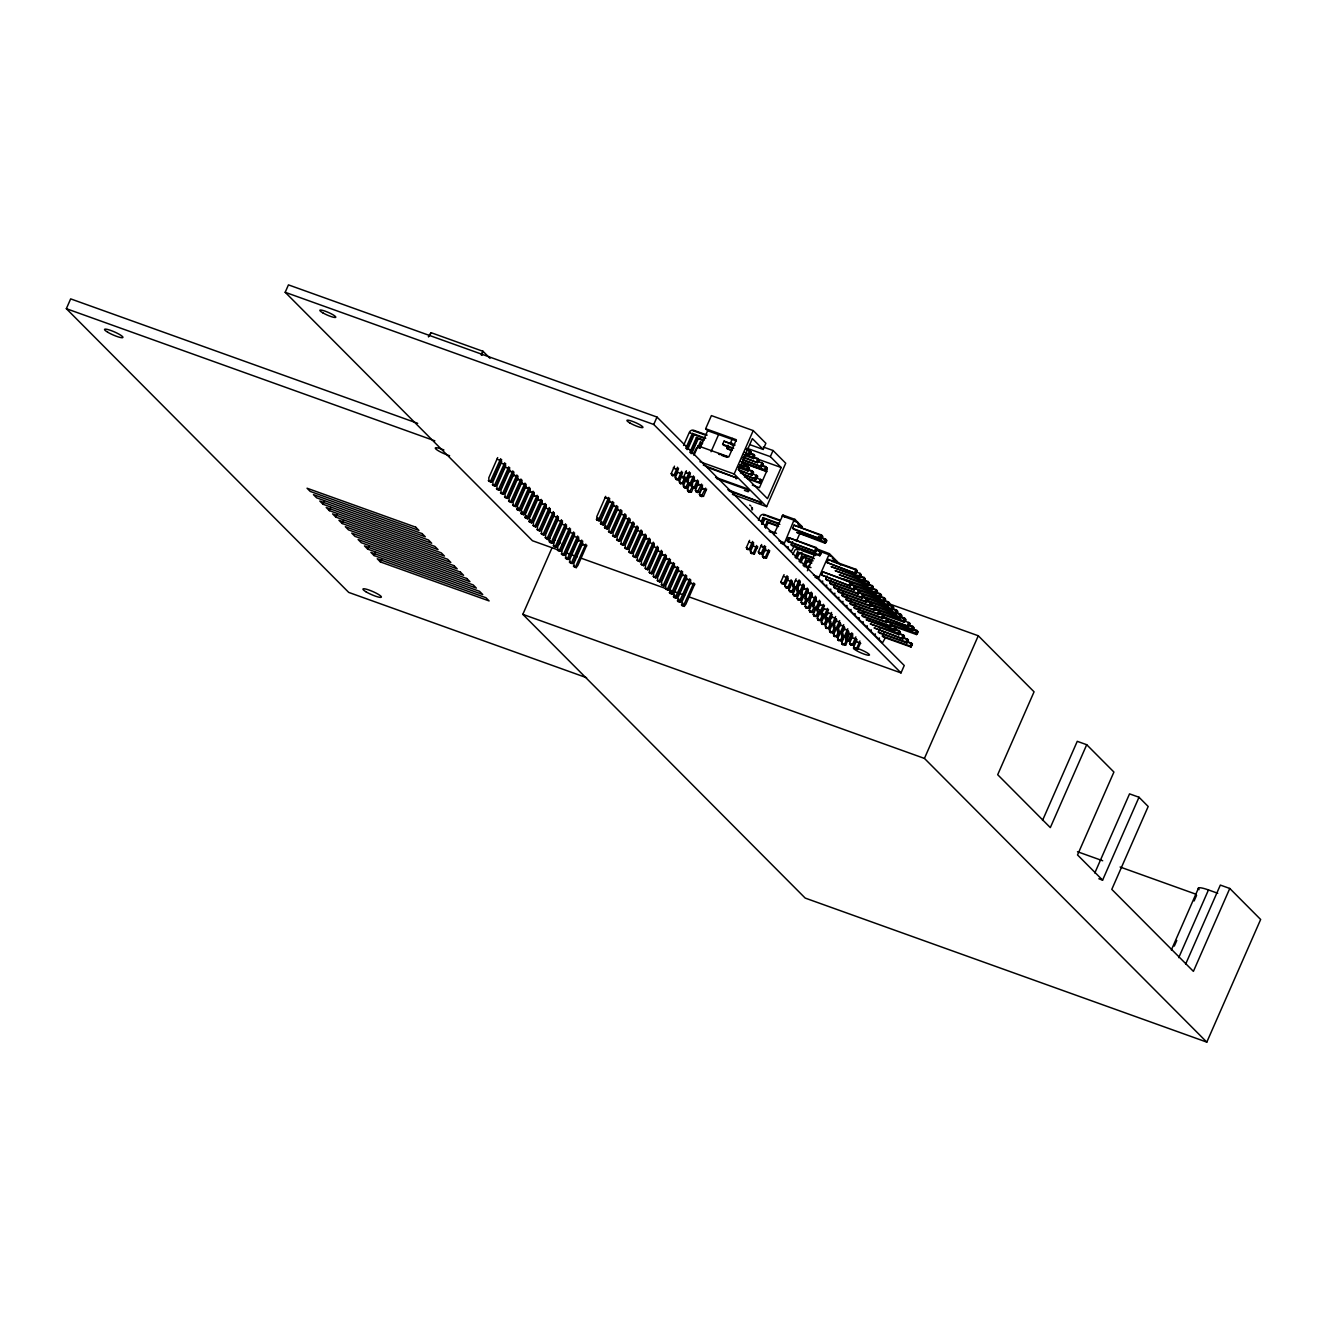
<?xml version="1.0" encoding="UTF-8"?>
<svg xmlns="http://www.w3.org/2000/svg" width="1327" height="1327" viewBox="0 0 1327 1327"><rect width="100%" height="100%" fill="white"/><g stroke="black" fill="none" stroke-linecap="round" stroke-linejoin="round"><path stroke-width="1.5" d="M751.513 507.146L752.459 509.369A13.585 2.239 23.7 0 1 751.828 509.916M794.674 545.165L791.257 551.617L788.022 548.35L788.155 546.707L787.21 547.537L783.975 544.286L793.961 520.201L794.906 519.371L798.141 522.622L798.008 524.281L798.954 523.435L802.205 526.686L802.055 528.345M885.076 638.32L882.472 642.898L879.237 639.647L879.386 637.988L878.424 638.834L875.19 635.567L875.322 633.924L874.377 634.754L871.126 631.503L871.275 629.844L870.33 630.69L867.078 627.439L867.228 625.78L866.266 626.609L863.031 623.358L863.164 621.699L862.218 622.545L858.984 619.294L859.116 617.636L858.171 618.482L854.92 615.214L855.069 613.572L854.107 614.401L850.872 611.15L851.022 609.491L850.06 610.337L846.825 607.069L846.958 605.427L846.012 606.257L842.778 603.005L842.91 601.347L841.965 602.193L838.714 598.925L838.863 597.283L837.901 598.112L834.666 594.861L834.816 593.202L833.854 594.048L830.619 590.78L830.752 589.138L829.806 589.968L826.555 586.716L826.704 585.058L825.759 585.904L822.508 582.653L822.657 580.994L821.695 581.84L818.46 578.572L829.392 553.658L832.643 556.909L832.493 558.567L833.456 557.722L836.69 560.989L836.557 562.631L837.503 561.802L840.737 565.053M501.706 459.673L492.815 479.926L491.156 482.132L489 481.353L488.8 477.836L497.691 457.583M505.753 463.753L496.862 484.007L495.203 486.196L493.047 485.433L492.848 481.917L501.739 461.663M509.8 467.817L500.909 488.071L499.251 490.277L497.094 489.497L496.895 485.981L505.786 465.727M513.848 471.898L504.957 492.151L503.298 494.341L501.158 493.578L500.942 490.061L509.85 469.808M517.912 475.962L509.021 496.215L507.362 498.421L505.205 497.642L505.006 494.125L513.897 473.872M521.959 480.042L513.068 500.296L511.409 502.485L509.253 501.722L509.054 498.189L517.945 477.936M526.006 484.106L517.115 504.36L515.457 506.566L513.3 505.786L513.101 502.269L521.992 482.016M530.07 488.187L521.179 508.44L519.504 510.63L517.364 509.85L517.165 506.333L526.056 486.08M534.117 492.251L525.227 512.504L523.568 514.694L521.411 513.931L521.212 510.414L530.103 490.161M538.165 496.315L529.274 516.568L527.615 518.774L525.459 517.994L525.26 514.478L534.151 494.225M542.212 500.395L533.321 520.648L531.663 522.838L529.506 522.075L529.307 518.558L538.198 498.305M546.276 504.459L537.385 524.712L535.726 526.919L533.57 526.139L533.371 522.622L542.262 502.369M550.323 508.54L541.433 528.793L539.774 530.982L537.617 530.219L537.418 526.703L546.309 506.45M554.371 512.604L545.48 532.857L543.821 535.063L541.665 534.283L541.466 530.767L550.357 510.513M558.435 516.684L549.544 536.937L547.869 539.127L545.729 538.364L545.53 534.831L554.421 514.577M562.482 520.748L553.591 541.001L551.932 543.207L549.776 542.428L549.577 538.911L558.468 518.658M566.529 524.828L557.639 545.082L555.98 547.271L553.823 546.492L553.624 542.975L562.515 522.722M570.577 528.892L561.686 549.146L560.027 551.335L557.871 550.572L557.672 547.056L566.563 526.802M574.641 532.956L565.75 553.226L564.091 555.416L561.935 554.636L561.736 551.12L570.627 530.866M578.688 537.037L569.797 557.29L568.138 559.48L565.982 558.717L565.783 555.2L574.674 534.947M582.735 541.101L573.845 561.354L572.186 563.56L570.029 562.781L569.83 559.264L578.721 539.011M586.783 545.181L577.892 565.435L576.233 567.624L574.093 566.861L573.878 563.345L582.785 543.091M609.707 498.421L600.816 518.675L599.157 520.864L597.001 520.101L596.802 516.585L605.693 496.331M613.771 502.485L604.863 522.738L603.204 524.945L601.065 524.165L600.866 520.648L609.757 500.395M617.818 506.566L608.927 526.819L607.268 529.009L605.112 528.246L604.913 524.729L613.804 504.476M621.865 510.63L612.974 530.883L611.316 533.089L609.159 532.309L608.96 528.793L617.851 508.54M625.913 514.71L617.022 534.963L615.363 537.153L613.207 536.39L613.008 532.873L621.899 512.604M629.977 518.774L621.086 539.027L619.427 541.234L617.271 540.454L617.072 536.937L625.962 516.684M634.024 522.855L625.133 543.108L623.474 545.297L621.318 544.534L621.119 541.001L630.01 520.748M638.071 526.919L629.18 547.172L627.522 549.378L625.365 548.598L625.166 545.082L634.057 524.828M642.119 530.982L633.228 551.252L631.569 553.442L629.429 552.662L629.214 549.146L638.121 528.892M646.183 535.063L637.292 555.316L635.633 557.506L633.477 556.743L633.278 553.226L642.168 532.973M650.23 539.127L641.339 559.38L639.68 561.586L637.524 560.807L637.325 557.29L646.216 537.037M654.277 543.207L645.386 563.461L643.728 565.65L641.571 564.887L641.372 561.371L650.263 541.117M658.341 547.271L649.45 567.525L647.775 569.731L645.635 568.951L645.436 565.435L654.327 545.181M662.389 551.352L653.498 571.605L651.839 573.795L649.683 573.032L649.484 569.515L658.374 549.245M666.436 555.416L657.545 575.669L655.886 577.875L653.73 577.096L653.531 573.579L662.422 553.326M670.483 559.496L661.592 579.75L659.934 581.939L657.777 581.176L657.578 577.643L666.469 557.39M674.547 563.56L665.656 583.814L663.998 586.02L661.841 585.24L661.642 581.724L670.533 561.47M678.595 567.624L669.704 587.894L668.045 590.084L665.889 589.304L665.69 585.788L674.58 565.534M682.642 571.705L673.751 591.958L672.092 594.148L669.936 593.385L669.737 589.868L678.628 569.615M686.706 575.769L677.798 596.022L676.14 598.228L674 597.449L673.801 593.932L682.692 573.679M690.753 579.849L681.862 600.103L680.204 602.292L678.047 601.529L677.848 598.013L686.739 577.759M694.801 583.913L685.91 604.167L684.251 606.373L682.095 605.593L681.896 602.076L690.786 581.823M481.933 355.354L482.846 351.257L431.159 332.712L428.356 336.693M517.364 509.85L518.177 507.362M521.411 513.931L522.224 511.426M525.459 517.994L526.272 515.506M529.506 522.075L530.336 519.57M597.001 520.101L597.813 517.596M601.065 524.165L601.877 521.677M605.112 528.246L605.925 525.741M669.936 593.385L670.749 590.88M674 597.449L674.813 594.96M678.047 601.529L678.86 599.024M682.095 605.593L682.907 603.088M481.253 355.006L482.846 351.257M586.584 677.715L348.719 592.406L66.35 308.677L70.663 298.874L417.69 423.346M561.703 551.219L532.459 540.736L285.189 292.288L288.44 284.874L656.998 417.06L904.251 665.507L901 672.905L688.464 596.686M323.008 504.243L319.807 501.042L428.488 540.006L431.673 543.224L323.008 504.243L324.435 500.976M329.378 510.646L326.193 507.445L434.874 546.425L438.059 549.627L329.378 510.646L330.821 507.378M335.764 517.066L332.579 513.864L441.244 552.845L444.445 556.046L335.764 517.066L337.207 513.798M342.15 523.485L338.949 520.267L447.63 559.248L450.815 562.449L342.15 523.485L343.577 520.201M367.679 549.129L364.477 545.911L473.158 584.892L476.343 588.11L367.679 549.129L369.105 545.845M374.048 555.532L370.863 552.331L479.545 591.311L482.729 594.513L374.048 555.532L375.491 552.264M380.434 561.951L377.25 558.733L485.914 597.714L489.116 600.932L380.434 561.951L381.877 558.684M500.694 458.661L490.426 481.402L491.156 482.132M504.741 462.725L494.473 485.466L495.203 486.196M508.788 466.805L498.521 489.547L499.251 490.277M512.836 470.869L502.585 493.611L503.298 494.341M516.9 474.95L506.632 497.691L507.362 498.421M520.947 479.014L510.679 501.755L511.409 502.485M524.994 483.094L514.727 505.836L515.457 506.566M529.058 487.158L518.791 509.9L519.504 510.63M533.106 491.239L522.838 513.964L523.568 514.694M537.153 495.303L526.885 518.044L527.615 518.774M541.2 499.383L530.933 522.108L531.663 522.838M545.264 503.447L534.997 526.189L535.726 526.919M549.312 507.511L539.044 530.253L539.774 530.982M553.359 511.592L543.091 534.333L543.821 535.063M557.406 515.656L547.155 538.397L547.869 539.127M561.47 519.736L551.203 542.478L551.932 543.207M1185.608 964.198L1220.342 885.076L1229.781 888.46L1260.65 919.478L1206.807 1042.126L805.19 898.08L522.821 614.351L551.8 548.316M565.518 523.8L555.25 546.542L555.98 547.271M569.565 527.881L559.297 550.605L560.027 551.335M573.629 531.945L563.361 554.686L564.091 555.416M577.676 536.025L567.409 558.75L568.138 559.48M581.724 540.089L571.456 562.83L572.186 563.56M585.771 544.153L575.52 566.894L576.233 567.624M608.695 497.409L598.427 520.134L599.157 520.864M612.742 501.473L602.491 524.215L603.204 524.945M616.806 505.537L606.539 528.279L607.268 529.009M901 672.905L653.747 424.474L656.998 417.06M620.854 509.618L610.586 532.359L611.316 533.089M624.901 513.682L614.633 536.423L615.363 537.153M628.965 517.762L618.697 540.504L619.427 541.234M633.012 521.826L622.745 544.568L623.474 545.297M637.06 525.907L626.792 548.632L627.522 549.378M641.107 529.971L630.856 552.712L631.569 553.442M674.498 466.142L671.213 473.639L672.424 475.663L675.244 475.763L678.545 468.249M683.571 445.474L689.343 432.337A3.483 3.168 -44.9 0 1 693.739 430.28L707.175 435.107M645.171 534.051L634.903 556.776L635.633 557.506M677.533 467.22L674.232 474.734L672.043 475.282M685.76 448.443L692.362 433.431L705.782 438.242M686.789 449.471L693.374 434.443L692.362 433.431M677.732 472.08L675.261 477.72L677.599 480.142L679.308 479.827L682.592 472.312M687.618 449.554L693.391 436.417A3.483 3.168 -44.9 0 1 695.248 434.51M649.218 538.115L638.95 560.857L639.68 561.586M681.58 471.284L678.279 478.798L676.09 479.362M689.824 452.507L696.41 437.495L704.09 440.249M690.836 453.535L697.438 438.524L696.41 437.495M681.779 476.161L679.308 481.784L680.137 483.426L683.355 483.891L684.997 480.142M691.666 453.618L697.438 440.481A3.483 3.168 -44.9 0 1 699.296 438.573M653.266 542.179L642.998 564.92L643.728 565.65M686.374 470.737L683.206 477.952L684.417 479.976L687.253 480.059L690.422 472.843M693.49 454.514L695.862 449.107A3.483 3.168 -44.9 0 1 700.274 447.05M693.988 455.261L698.102 445.889L728.822 456.903L736.352 439.735L705.649 428.721L711.405 415.6L753.222 430.595L765.861 443.301L763.174 449.438L749.738 444.611M683.986 479.113L682.327 482.879L680.137 483.426M697.985 447.199L700.457 441.559L701.485 442.588L699.014 448.227M689.393 471.815L686.225 479.03L684.035 479.594M685.827 480.225L683.355 485.864L684.201 487.507L683.355 485.864L687.403 487.971L689.061 484.206M699.843 448.31L707.639 430.728L705.649 428.721M657.329 546.26L647.062 569.001L647.775 569.731M689.625 476.609L687.253 482.016L689.609 484.455L691.301 484.123L694.469 476.924M688.033 483.194L685.329 487.905L687.403 487.971L684.384 486.876M692.711 484.902L689.542 484.056L687.419 489.928L688.63 491.952L687.419 489.928L691.45 492.035L693.109 488.286M693.44 475.895L690.289 483.111L688.099 483.658M661.377 550.323L651.109 573.065L651.839 573.795M694.469 478.881L691.317 486.097L692.528 488.12L695.348 488.203L698.516 480.988M692.08 487.258L689.376 491.985L691.45 492.035L688.431 490.957M697.504 479.959L694.336 487.175L692.147 487.739M665.424 554.404L655.156 577.145L655.886 577.875M736.419 440.946L718.604 434.559L711.056 451.727M698.533 482.945L695.365 490.161L696.575 492.184L695.365 490.161L699.412 492.267L702.58 485.068M701.552 484.04L697.322 492.217L699.412 492.267L696.376 491.189M669.471 558.468L659.204 581.209L659.934 581.939M702.58 487.026L699.412 494.241L700.623 496.265L699.412 494.241L703.459 496.348L706.627 489.132M732.869 448.609L723.663 445.308L722.651 444.28L724.028 441.145L735.058 445.109M705.599 488.104L701.386 496.281L703.459 496.348L700.44 495.253M673.535 562.548L663.268 585.273L663.998 586.02M731.393 450.699L726.698 448.36L728.075 445.225M732.471 438.424L730.845 442.107L733.715 444.976M677.583 566.612L667.315 589.354L668.045 590.084M681.63 570.693L671.362 593.418L672.092 594.148M685.677 574.757L675.426 597.498L676.14 598.228M763.324 447.033L773.044 450.517L785.7 463.223L766.641 506.649L734.163 474.004L753.222 430.595M689.741 578.821L679.474 601.562L680.204 602.292M739.255 464.666L744.629 465.661L744.314 462.841L740.632 461.531M693.789 582.901L683.521 605.643L684.251 606.373M745.011 466.042L744.314 462.841L742.921 465.976L743.949 467.004L744.629 465.661M745.741 453.22L749.423 454.547L750.999 452.407L749.772 450.384L746.106 449.057M745.724 466.772L747.234 463.339M737.779 466.756L748.677 469.725L748.362 466.922L744.679 465.595M750.153 453.137L753.836 454.448L754.151 457.268L743.253 454.298M749.058 470.123L748.362 466.922L746.985 470.057L747.997 471.085L748.677 469.725M754.532 457.649L753.836 454.448L752.459 457.599L753.471 458.611L754.151 457.268L757.883 458.528L759.094 460.552L757.518 462.692L742.805 457.417M758.895 459.557L757.518 462.692L743.634 457.052M739.172 470.538L752.061 475.149L753.106 474.187L752.409 470.985L746.885 469.012M750.949 473.075L757.485 476.078L756.108 479.229L743.236 474.602M759.094 460.552L757.883 458.528L756.506 461.663L761.93 462.592L762.959 463.621L761.582 466.756L743.186 460.17M740.366 472.926L756.108 479.229L757.485 476.078M742.158 459.142L761.582 466.756L762.959 463.621M767.205 468.696L765.978 466.673L767.205 468.696L765.629 470.836L764.601 469.808L765.978 466.673L762.312 465.346M763.174 449.438L752.376 438.59L738.708 469.741L767.487 498.653L781.155 467.502L770.357 456.654L773.044 450.517M754.997 477.156L761.532 480.158L760.155 483.293L747.283 478.682M744.414 476.99L759.144 482.265L761.35 480.772L760.52 479.13L759.144 482.265L760.155 483.293L761.532 480.158M764.601 469.808L766.824 468.315M749.573 540.338L746.355 547.636L747.532 549.461L750.402 549.743L753.62 542.444M758.38 520.234L759.989 516.585A3.483 3.168 -44.9 0 1 764.402 514.528L780.21 520.201M752.591 541.416L749.39 548.731L747.035 548.947M761.416 521.329L763.008 517.679L778.833 523.352M761.632 524.182L764.037 518.691L763.008 517.679M753.62 544.402L750.418 551.717L751.596 553.541L754.449 553.823L757.667 546.508M762.444 524.314L764.037 520.665A3.483 3.168 -44.9 0 1 766.127 518.658M756.639 545.497L753.437 552.795L751.082 553.027M764.667 527.217L767.072 521.743L777.605 525.525M765.679 528.246L768.084 522.772L767.072 521.743M761.632 544.501L758.364 551.949L759.542 553.774L762.411 554.056L765.679 546.624M764.651 545.596L761.383 553.027L759.027 553.259M765.679 548.582L762.411 556.013L763.589 557.838L766.459 558.12L769.726 550.688M773.757 534.582L782.913 515.058L794.906 519.371M768.698 549.66L765.43 557.108L763.075 557.323M787.127 540.736L788.503 537.601L816.088 547.504L817.266 549.328L815.74 551.667L788.138 541.764L787.127 540.736L815.74 551.667L817.117 548.532L788.503 537.601M792.601 528.279L793.977 525.144L821.562 535.03L822.74 536.871L821.214 539.21L793.612 529.307L792.601 528.279L821.214 539.21L822.591 536.058L793.977 525.144M788.138 541.764L789.515 538.629M821.164 552.596L819.787 555.731L818.776 554.703L820.152 551.568L821.33 553.392L819.787 555.731L792.202 545.845L791.174 544.816L792.551 541.665M796.316 541.433L800.413 532.077M784.058 574.624L780.857 581.923L782.034 583.747L784.887 584.046L788.105 576.731M792.882 554.537L794.475 550.871A3.483 3.168 -44.9 0 1 798.887 548.814L814.695 554.487M787.077 575.702L783.875 583.017L781.52 583.25M795.105 557.44L797.51 551.966L813.318 557.639M796.117 558.468L798.522 552.994L797.51 551.966M788.105 578.688L784.904 586.003L786.082 587.828L788.951 588.11L792.153 580.811M796.93 558.601L798.539 554.951A3.483 3.168 -44.9 0 1 802.022 552.712M791.141 579.783L787.923 587.081L785.567 587.314M799.153 561.52L801.558 556.03L812.107 559.812M800.181 562.532L802.586 557.058L801.558 556.03M792.169 582.769L788.951 590.067L789.615 591.378L792.999 592.19L795.404 586.7M800.977 562.665L802.586 559.015A3.483 3.168 -44.9 0 1 806.086 556.793M796.117 578.804L792.849 586.235L794.027 588.06L796.897 588.342L800.164 580.911M794.392 585.671L791.987 591.162L789.615 591.378M803.2 565.584L805.605 560.11L810.88 562.001M804.228 566.612L806.634 561.122L805.605 560.11M799.136 579.882L792.999 594.148L793.679 595.458L797.046 596.254L799.451 590.78M805.041 566.745L806.634 563.096A3.483 3.168 -44.9 0 1 810.133 560.857M800.164 582.868L796.897 590.299L798.074 592.124L800.944 592.423L804.212 584.975M798.439 589.752L796.034 595.226L793.679 595.458M808.06 567.823L809.669 564.174M816.072 550.373L816.088 547.504L814.712 550.639L816.586 550.887M821.546 537.916L821.562 535.03L820.186 538.181L822.06 538.43M807.413 570.743L815.624 552.065M803.2 583.946L799.932 591.394L797.577 591.61M800.264 590.913L797.063 598.212L797.726 599.522L801.11 600.318L803.515 594.844M804.228 586.932L800.961 594.38L802.138 596.205L805.008 596.486L808.259 589.055M802.487 593.816L800.081 599.306L797.726 599.522M791.174 544.816L818.776 554.703L820.119 554.454L820.152 551.568M822.956 538.812L826.638 540.139L825.261 543.274L824.233 542.245L825.61 539.11L826.787 540.935L825.261 543.274L796.648 532.359L825.593 541.997L825.61 539.11L818.261 536.473M807.247 588.027L803.98 595.458L801.624 595.69M803.515 596.802L801.11 602.292L802.288 604.117L805.157 604.399L807.562 598.908M808.276 591.013L805.008 598.444L806.186 600.268L809.055 600.55L812.323 593.119M806.534 597.896L804.129 603.37L801.773 603.603M811.295 592.091L808.027 599.539L805.671 599.754M812.323 595.077L809.055 602.524L810.233 604.349L813.103 604.631L816.37 597.2M821.612 575.022L822.989 571.887L850.59 581.79L851.768 583.615L850.225 585.953L821.612 575.022L850.225 585.953M827.086 562.565L828.463 559.43L856.048 569.333L857.225 571.157L855.699 573.496L827.086 562.565L855.699 573.496L857.076 570.345M809.785 603.785L808.193 607.434L805.837 607.666L805.157 606.356L807.181 600.302M805.837 607.666L809.205 608.463L811.61 602.989M815.342 596.171L812.091 603.603L809.719 603.835M811.626 604.946L809.221 610.437L810.399 612.261L813.252 612.543L815.657 607.053M816.37 599.157L813.119 606.588L814.297 608.413L817.15 608.695L820.418 601.264M850.955 584.543L855.666 586.882L854.273 590.017L826.688 580.131L825.659 579.103L827.036 575.968M815.674 609.027L813.269 614.501L814.446 616.325L817.316 616.607L819.721 611.133M819.406 600.235L816.138 607.683L813.783 607.899L811.394 612.278L809.885 611.747M820.434 603.221L817.167 610.669L818.344 612.493L821.214 612.775L824.465 605.328M855.003 588.607L859.714 590.963L858.337 594.098L830.735 584.195L829.723 583.167L831.1 580.032M817.896 611.929L816.287 615.579L813.932 615.811M819.721 613.091L817.316 618.564L818.494 620.389L821.363 620.688L823.768 615.197M823.453 604.316L820.186 611.747L817.83 611.979M823.669 609.159L821.214 614.733L824.83 617.486M859.067 592.688L863.761 595.027L862.384 598.162L834.799 588.276L833.771 587.247L835.147 584.112M822.74 614.169L820.335 619.659L817.979 619.891M827.501 608.38L824.233 615.811L821.877 616.043M823.768 617.155L821.363 622.645L822.043 623.955L825.411 624.752L827.02 621.102M828.529 609.408L825.261 616.839L823.387 616.591M827.716 613.223L825.261 618.797L826.439 620.638L829.309 620.92L831.764 615.33M863.114 596.752L867.808 599.091L866.431 602.242L838.846 592.34L837.818 591.311L839.195 588.176M826.804 618.249L824.399 623.723L822.043 623.955M831.548 612.444L828.297 619.891L825.941 620.124M835.098 618.714L836.491 618.946L831.73 616.657L829.325 622.877L832.941 625.631M865.32 600.169L870.844 602.143L872.021 603.967L871.341 605.543L870.495 606.306L842.894 596.42L841.882 595.392L843.259 592.24M830.851 622.313L828.446 627.804L826.091 628.019L825.427 626.709L827.451 620.654M831.067 625.166L829.475 628.832L826.091 628.019M835.612 616.524L829.475 630.789L830.652 632.614L833.522 632.896L835.131 629.247M850.557 584.676L850.59 581.79L849.214 584.925L851.071 585.19M856.031 572.202L856.048 569.333L854.671 572.468L856.545 572.717M835.811 619.41L833.373 624.984L829.989 624.188M836.64 619.51L833.373 626.941L834.036 628.252L837.42 629.064L839.858 623.474M869.384 604.233L874.891 606.207L876.069 608.048L875.389 609.607L874.543 610.387L846.941 600.484L845.929 599.456L847.306 596.321M834.899 626.394L832.493 631.868L830.138 632.1M839.659 620.588L836.392 628.036L834.036 628.252M836.74 627.555L833.522 634.853L834.185 636.164L837.569 636.96L839.974 631.486M825.659 579.103L853.261 589.006L854.621 588.74L854.638 585.854L853.261 589.006L854.273 590.017L855.666 586.882M861.123 574.425L859.747 577.56L858.735 576.532L860.112 573.397L861.289 575.221L859.747 577.56L831.133 566.646L860.078 576.283L860.112 573.397L856.429 572.086M840.688 623.574L837.42 631.022L838.083 632.332L841.467 633.128L843.922 627.555M875.273 608.96L879.967 611.316L878.59 614.451L851.005 604.548L849.977 603.536L851.353 600.385M838.963 630.458L836.557 635.948L834.185 636.164M843.707 624.669L837.586 638.934L838.249 640.244L841.617 641.041L844.022 635.55M829.723 583.167L857.308 593.069L858.669 592.804L858.685 589.934L857.308 593.069L858.337 594.098L859.714 590.963M865.187 578.489L863.794 581.641L862.782 580.612L864.159 577.477L865.337 579.302L863.794 581.641L835.181 570.71L864.142 580.347L864.159 577.477L860.477 576.15M844.735 627.654L841.467 635.086L842.147 636.396L845.515 637.192L847.97 631.619M879.32 613.041L884.014 615.38L882.637 618.531L855.052 608.629L854.024 607.6L855.401 604.465M843.01 634.538L840.605 640.012L838.249 640.244M847.771 628.733L841.633 642.998L842.297 644.308L845.681 645.104L848.086 639.631M833.771 587.247L861.356 597.133L862.716 596.885L862.749 593.998L861.356 597.133L862.384 598.162L863.761 595.027M869.235 582.57L867.858 585.705L866.83 584.676L868.206 581.541L869.384 583.366L867.858 585.705L839.245 574.79L868.19 584.427L868.206 581.541L864.541 580.214M848.799 631.718L845.531 639.166L846.709 640.991L849.579 641.273L852.83 633.842M883.367 617.105L888.078 619.46L886.701 622.595L859.1 612.692L858.088 611.664L859.465 608.529M847.057 638.602L844.652 644.076L842.297 644.308M848.998 634.605L846.709 640.991M851.818 632.813L848.55 640.244L846.195 640.477M837.818 591.311L865.42 601.214L866.763 600.949L866.796 598.079L865.42 601.214L866.431 602.242L867.808 599.091L862.301 597.117M843.292 578.854L872.237 588.491L872.27 585.605L864.905 582.968M873.282 586.634L871.905 589.785L870.877 588.757L872.27 585.605L873.282 586.634L871.905 589.785L846.145 580.546M852.846 635.799L849.579 643.23L850.242 644.54L853.626 645.337L856.081 639.763M887.431 621.185L892.126 623.524L890.749 626.659L863.147 616.773L862.135 615.745L863.512 612.61M855.865 636.877L852.597 644.325L850.242 644.54M841.882 595.392L869.467 605.278L870.827 605.029L870.844 602.143L869.467 605.278L870.495 606.306L871.872 603.171L866.349 601.197M851.022 584.245L876.301 592.572L876.318 589.686L872.635 588.359M876.799 593.086L877.495 591.51L876.318 589.686L874.941 592.821L875.953 593.849L876.301 592.572M856.894 639.863L853.626 647.311L854.306 648.621L857.673 649.417L860.128 643.844M859.913 640.958L856.661 648.389L854.306 648.621M845.929 599.456L873.514 609.358L874.875 609.093L874.891 606.207L873.514 609.358L874.543 610.387M855.069 588.309L880.348 596.636L880.365 593.75L876.683 592.439M880.863 597.15L881.543 595.574L880.365 593.75L878.988 596.901L880.017 597.913L880.348 596.636M849.977 603.536L877.578 613.422L878.922 613.174L878.955 610.287L877.578 613.422L878.59 614.451M859.133 592.389L884.396 600.716L884.412 597.83L880.746 596.503M884.91 601.214L885.59 599.655L884.412 597.83L883.036 600.965L884.064 601.994L884.396 600.716M854.024 607.6L881.626 617.503L882.986 617.237L883.002 614.351L881.626 617.503L882.637 618.531L884.014 615.38L878.507 613.406M863.18 596.453L888.443 604.78L888.476 601.894L884.794 600.584M888.957 605.294L889.654 603.719L888.476 601.894L887.099 605.029L888.111 606.057L888.443 604.78M903.637 637.474L908.332 639.813L906.955 642.948L879.37 633.062L878.341 632.034L879.718 628.882M858.088 611.664L885.673 621.567L887.033 621.318L887.05 618.432L885.673 621.567L886.701 622.595L888.078 619.46L884.396 618.133M867.228 600.534L892.507 608.844L892.524 605.975L888.841 604.648M893.005 609.358L893.701 607.799L892.524 605.975L891.147 609.11L892.159 610.138L892.507 608.844M907.685 641.538L912.379 643.877L911.002 647.029L883.417 637.126L882.389 636.097L883.765 632.962M862.135 615.745L889.72 625.647L891.081 625.382L891.097 622.496L889.72 625.647L890.749 626.659L892.126 623.524L888.443 622.214M871.275 604.598L896.554 612.925L896.571 610.038L892.889 608.728M897.069 613.439L897.749 611.863L896.571 610.038L895.194 613.174L896.223 614.202L896.554 612.925M892.507 626.278L896.173 627.605L894.796 630.74L893.784 629.711L895.161 626.576L896.339 628.401L894.796 630.74L866.183 619.809L895.128 629.446L895.161 626.576L891.479 625.249M875.339 608.678L900.602 616.989L900.635 614.119L896.952 612.792M901.116 617.503L901.796 615.944L900.635 614.119L899.242 617.254L900.27 618.282L900.602 616.989M896.554 630.342L900.237 631.669L898.86 634.804L897.832 633.775L899.208 630.64L900.386 632.465L898.86 634.804L870.23 623.889L899.192 633.526L899.208 630.64L895.526 629.33M879.386 612.742L904.649 621.069L904.682 618.183L901 616.856M905.163 621.583L905.86 620.008L904.682 618.183L903.305 621.318L904.317 622.346L904.649 621.069M905.047 620.936L909.758 623.275L908.381 626.427L884.462 617.835M898.761 633.759L904.284 635.733L902.907 638.884L874.294 627.953L902.907 638.884L904.284 635.733L899.59 633.394M883.434 616.823L908.381 626.427L909.758 623.275M878.341 632.034L905.943 641.92L907.983 640.095L907.32 638.785L905.943 641.92L906.955 642.948L908.332 639.813L902.808 637.839M887.498 620.887L912.76 629.214L912.777 626.327L909.111 625M913.275 629.728L913.955 628.152L912.777 626.327L911.4 629.462L912.429 630.491L912.76 629.214M882.389 636.097L909.99 646L912.031 644.176L911.367 642.865L909.99 646L911.002 647.029L912.379 643.877L906.872 641.903M891.545 624.951L916.808 633.278L916.841 630.391L913.158 629.081M917.322 633.792L918.019 632.216L916.841 630.391L915.464 633.543L916.476 634.555L916.808 633.278M1206.807 1042.126L924.438 758.414L978.281 635.766L888.592 603.603M1042.524 820.451L1077.259 741.329L1086.713 744.712L1113.917 772.049L1077.524 854.936L1102.604 880.133L1138.997 797.245L1129.542 793.861L1094.808 872.984M1086.713 744.712L1050.321 827.6L997.688 774.703L1034.065 691.815L978.281 635.766M1171.343 949.999L1198.58 887.945M1174.312 946.085L1176.784 940.445M1194.118 900.95L1196.589 895.31M1178.741 957.646L1208.466 889.936L1217.738 893.27M1229.781 888.46L1193.404 971.364L1111.794 889.372L1148.187 806.484L1138.997 797.245M428.721 336.693L431.159 332.712M793.513 587.546L796.897 588.342L792.849 586.235L795.868 587.314M831.498 624.735L832.344 623.955L833.373 624.984L829.325 622.877L832.344 623.955M838.083 632.332L841.467 633.128L837.42 631.022L840.455 632.1M842.147 636.396L845.515 637.192L841.467 635.086L844.503 636.18M500.71 462.808L505.288 464.997M504.758 466.872L509.336 469.078M561.487 523.883L566.529 526.056L565.12 525.824M565.534 527.947L570.112 530.153M569.598 532.011L574.16 534.217M573.646 536.091L578.688 538.264L577.278 538.049M624.934 517.829L629.977 520.018L628.567 519.786M628.981 521.909L634.024 524.082L632.614 523.85M649.235 542.262L653.813 544.452M653.299 546.326L657.86 548.532M657.346 550.406L661.924 552.596M752.625 545.646L757.584 547.786L756.191 547.553M787.127 579.932L792.07 582.072L790.676 581.84M791.174 584.013L794.342 584.842M799.119 584.245L804.062 586.368L802.686 586.152M819.539 612.51L823.735 613.903M823.586 616.574L827.799 617.967M827.633 620.654L830.818 621.484M831.697 624.718L834.865 625.548M835.745 628.782L838.913 629.628M839.792 632.863L842.96 633.692M843.856 636.927L847.024 637.773M855.849 641.24L860.792 643.379L858.237 642.699M501.224 460.933L497.044 459.125M677.815 469.924L673.336 467.767L674.58 468.68M681.879 474.004L677.765 472.23M689.824 474.237L685.346 472.08L686.59 472.993M787.558 578.025L783.444 576.25M815.757 598.61L811.278 596.453L812.522 597.366M819.821 602.674L815.325 600.517L816.569 601.43M795.42 587.927L798.39 588.906M799.468 591.991L802.453 592.987M692.959 478.068C697.654 478.898 686.374 474.104 690.637 477.057M697.007 482.132C701.701 482.978 690.422 478.168 694.684 481.137M701.054 486.213C705.765 487.042 694.485 482.248 698.748 485.201M705.101 490.277C709.812 491.106 698.533 486.312 702.796 489.281M512.454 472.893C517.248 473.756 505.736 468.862 510.082 471.881M608.297 499.433C613.091 500.279 601.595 495.386 605.941 498.405M516.502 476.974C521.295 477.82 509.8 472.926 514.13 475.945M612.361 503.497C617.155 504.36 605.643 499.466 609.989 502.469M520.549 481.037C525.343 481.9 513.848 477.007 518.193 480.026M616.408 507.561C621.202 508.423 609.707 503.53 614.053 506.549M752.144 543.489L753.52 543.705L748.959 541.963M764.136 547.786C768.731 548.151 755.892 543.771 762.975 547.338M524.596 485.118C529.39 485.964 517.895 481.071 522.241 484.09M620.455 511.641C625.249 512.487 613.754 507.594 618.1 510.613M768.2 551.866C772.895 552.695 761.615 547.902 765.878 550.854M528.66 489.182C533.454 490.045 521.942 485.151 526.288 488.17M624.503 515.705L625.929 515.938L621.268 514.146M532.708 493.262C537.501 494.108 526.006 489.215 530.352 492.234M536.755 497.326C541.549 498.189 530.054 493.296 534.399 496.315M540.819 501.407C545.613 502.253 534.101 497.36 538.447 500.379M636.661 527.93L638.088 528.163L633.427 526.371M544.866 505.471C549.66 506.317 538.148 501.44 542.494 504.442M640.725 531.994L642.135 532.227L637.474 530.435M548.914 509.535L550.323 509.767L545.679 507.976M644.773 536.075C649.567 536.921 638.071 532.027 642.401 535.046M552.961 513.615L554.387 513.848L549.726 512.056M648.82 540.139C653.614 541.001 642.119 536.108 646.465 539.11M557.025 517.679L558.435 517.912L553.774 516.12M798.638 582.072L800.015 582.304L795.454 580.546M561.072 521.76L562.482 521.992L557.821 520.201M806.733 590.216C811.444 591.062 800.164 586.269 804.427 589.221M665.026 556.428C669.82 557.274 658.325 552.38 662.671 555.399M669.09 560.492C673.884 561.354 662.372 556.461 666.718 559.48M673.137 564.572C677.931 565.418 666.419 560.525 670.765 563.544M581.326 542.113C586.119 542.959 574.624 538.082 578.97 541.084M822.939 606.505C827.65 607.351 816.37 602.541 820.633 605.51M677.185 568.636C681.978 569.499 670.483 564.605 674.829 567.624M585.389 546.177C590.183 547.039 578.672 542.146 583.017 545.165M827.003 610.586C831.697 611.415 820.418 606.621 824.681 609.574M681.232 572.717C686.026 573.563 674.531 568.669 678.877 571.688M831.05 614.65C835.745 615.496 824.465 610.685 828.728 613.655M685.296 576.781C690.057 577.743 678.877 572.683 682.924 575.752M689.343 580.844C694.137 581.707 682.642 576.814 686.988 579.833M839.145 622.794C843.856 623.624 832.576 618.83 836.839 621.799M693.391 584.925C698.184 585.771 686.689 580.878 691.035 583.897M843.209 626.858C847.903 627.704 836.624 622.91 840.887 625.863M847.256 630.939C851.951 631.768 840.688 626.974 844.934 629.927M851.304 635.003C856.015 635.849 844.735 631.055 848.998 634.007M812.34 604.332L814.596 605.195M816.387 608.396L819.688 609.823M707.639 430.728L718.736 434.709M747.317 448.393L770.357 456.654M704.355 434.742L694.767 431.308A3.483 3.168 -44.9 0 0 693.308 431.142M734.246 445.474L724.028 441.145M747.118 450.085L750.8 451.412L749.423 454.547L744.712 452.208M751.165 454.166L754.847 455.476L753.471 458.611L744.281 455.327M722.651 444.28L733.682 448.244M693.374 434.443L704.886 438.573M754.283 457.865L781.155 467.502M726.698 448.36L732.222 450.334M697.438 438.524L703.194 440.581M285.189 292.288L653.747 424.474M761.482 465.711L767.006 467.701L765.629 470.836L741.71 462.26M742.539 461.896L766.989 470.504L759.442 487.672L752.309 485.118M727.76 456.903L718.554 453.602L719.582 454.63M721.424 455.294L726.931 457.268M741.644 462.542L745.326 463.869M745.807 464.102L766.906 471.682M745.708 466.623L749.373 467.933M740.267 465.694L743.949 467.004M749.755 470.687L753.437 472.014L752.061 475.149L738.16 469.509M738.807 467.784L747.997 471.085M699.943 461.73L734.163 474.004M703.293 465.064L737.182 478.118A2.72 1.045 -70.3 0 1 735.954 478.649A2.72 1.045 -70.3 0 1 735.805 476.725M706.578 467.137L737.182 478.118M715.535 477.372L748.063 489.033A2.72 1.045 -70.3 0 0 749.44 490.426L748.063 489.033M716.928 478.765L747.516 489.746M744.447 490.393L748.279 491.77M727.793 489.68L761.681 502.734A2.72 1.045 -70.3 0 1 760.454 503.265A2.72 1.045 -70.3 0 1 760.305 501.341M729.17 491.073L761.681 502.734M732.421 494.374L766.641 506.649M684.234 478.981L687.253 480.059L683.206 477.952L684.417 479.976M781.951 515.904L793.961 520.201M688.282 483.045L691.301 484.123L687.253 482.016L688.481 484.04M794.724 521.395L798.141 522.622M692.329 487.125L695.348 488.203L691.317 486.097L692.528 488.12M798.771 525.459L802.205 526.686M767.172 516.186L779.48 520.599M684.201 487.507L685.711 488.286M696.194 491.803L697.72 492.599M764.037 518.691L779.861 524.364M688.249 491.571L689.758 492.367M700.241 495.867L701.767 496.663M768.084 522.772L778.634 526.554M776.494 533.305L770.921 531.298A3.483 3.168 -44.9 0 0 769.079 531.215M829.392 553.658L816.768 548.814M828.446 554.487L816.437 550.191L817.399 549.345L819.555 551.518M829.209 555.681L832.643 556.909M833.256 559.745L836.69 560.989M778.966 540.786L784.108 542.627M780.541 543.058L783.975 544.286M801.657 550.473L815.723 555.515M831.316 561.122L855.235 569.698M798.522 552.994L814.347 558.667M859.664 576.515L863.346 577.842M802.586 557.058L813.119 560.84M863.711 580.579L867.394 581.906M806.634 561.122L811.908 563.013M867.758 584.66L871.441 585.97M871.822 588.724L877.329 590.714L875.953 593.849L853.891 585.937M810.996 567.591L805.423 565.584A3.483 3.168 -44.9 0 0 803.565 565.501M851.602 582.818L822.989 571.887M875.87 592.804L881.393 594.778L880.017 597.913L857.939 590.001M747.383 548.665L750.402 549.743L746.355 547.636L747.532 549.461M879.917 596.868L885.441 598.859L884.064 601.994L863.827 594.728M751.43 552.745L754.449 553.823L750.418 551.717L751.596 553.541M813.451 575.072L818.593 576.913M883.981 600.949L889.488 602.922L888.111 606.057L867.875 598.809M66.35 308.677L434.841 440.846M815.027 577.345L818.46 578.572M888.028 605.012L893.552 606.986L892.159 610.138L871.939 602.873M892.076 609.093L897.599 611.067L896.223 614.202L872.303 605.626M896.123 613.157L901.647 615.131L900.27 618.282L876.351 609.707M870.396 605.261L875.92 607.235M900.187 617.221L905.694 619.211L904.317 622.346L880.415 613.771M874.46 609.325L879.967 611.316M910.123 626.029L913.805 627.356L912.429 630.491L888.509 621.915M914.17 630.109L917.853 631.42L916.476 634.555L894.398 626.643M781.868 582.951L784.887 584.046L780.857 581.923L782.034 583.747M785.916 587.032L788.951 588.11L784.904 586.003L786.082 587.828M797.925 591.328L800.944 592.423L796.897 590.299L798.074 592.124M488.27 480.623L490.426 481.402M596.271 519.371L598.427 520.134M789.98 591.096L792.999 592.19L788.951 590.067L790.129 591.892M492.317 484.703L494.473 485.466M600.335 523.435L602.491 524.215M794.027 595.176L797.046 596.254L792.999 594.148L794.176 595.972M496.364 488.767L498.521 489.547M604.382 527.516L606.539 528.279M798.074 599.24L801.11 600.318L797.063 598.212L798.24 600.036M500.428 492.848L502.585 493.611M608.429 531.58L610.586 532.359M814.131 607.617L817.15 608.695L813.119 606.588L814.297 608.413M504.476 496.912L506.632 497.691M612.493 535.66L614.633 536.423M818.178 611.681L821.214 612.775L817.167 610.669L818.344 612.493M508.523 500.992L510.679 501.755M616.541 539.724L618.697 540.504M822.242 615.761L825.261 616.839L821.214 614.733L822.392 616.557M512.587 505.056L514.727 505.836M620.588 543.788L622.745 544.568M826.29 619.825L829.309 620.92L825.261 618.797L826.439 620.638M516.634 509.12L518.791 509.9M624.635 547.869L626.792 548.632M818.344 619.593L821.363 620.688L817.316 618.564L818.494 620.389M520.682 513.201L522.838 513.964M628.699 551.932L630.856 552.712M822.392 623.673L825.411 624.752L821.363 622.645L822.541 624.47M834.384 627.97L837.42 629.064L833.373 626.941L834.55 628.766M524.729 517.265L526.885 518.044M632.747 556.013L634.903 556.776M826.439 627.737L829.475 628.832L825.427 626.709L826.605 628.534M528.793 521.345L530.933 522.108M636.794 560.077L638.95 560.857M830.503 631.818L833.522 632.896L829.475 630.789L830.652 632.614M532.84 525.409L534.997 526.189M640.858 564.157L642.998 564.92M834.55 635.882L837.569 636.96L833.522 634.853L834.7 636.678M536.888 529.49L539.044 530.253M644.905 568.221L647.062 569.001M850.607 644.258L853.626 645.337L849.579 643.23L850.756 645.055M540.935 533.554L543.091 534.333M648.953 572.302L651.109 573.065M842.645 644.026L845.681 645.104L841.633 642.998L842.811 644.822M854.654 648.322L857.673 649.417L853.626 647.311L854.804 649.135M544.999 537.634L547.155 538.397M653 576.366L655.156 577.145M549.046 541.698L551.203 542.478M657.064 580.43L659.204 581.209M553.094 545.762L555.25 546.542M661.111 584.51L663.268 585.273M565.617 552.613L577.311 556.809M581.209 558.219L684.566 595.276M557.158 549.842L559.297 550.605M665.159 588.574L667.315 589.354M561.205 553.906L563.361 554.686M669.206 592.655L671.362 593.418M565.252 557.987L567.409 558.75M673.27 596.719L675.426 597.498M569.3 562.051L571.456 562.83M677.317 600.799L679.474 601.562M573.364 566.131L575.52 566.894M681.365 604.863L683.521 605.643M522.821 614.351L924.438 758.414M1077.491 851.718L1102.687 860.759M1120.121 867.012L1195.693 894.116M1098.839 878.773L1102.604 880.133M809.619 593.849C816.868 596.404 804.477 590.001 808.475 593.285M854.19 638.635L856.744 639.299L852.183 637.557M688.663 480.822L685.495 479.992L686.739 480.905M805.307 596.536L806.501 597.05M809.354 600.617L810.548 601.131M685.644 477.305L681.829 476.293M689.924 484.438L690.786 484.969M831.913 617.188L832.775 617.718M819.92 612.892L820.783 613.422M828.015 621.036L828.894 621.567M836.126 629.18L836.989 629.695M840.173 633.244L841.036 633.775M749.655 505.056L750.75 505.852M750.999 452.407L749.772 450.384L748.395 453.519L750.468 453.585M763.141 464.616L761.93 462.592L760.553 465.744L762.627 465.794M729.916 442.687L732.786 445.573M909.907 624.072L908.73 622.247L907.353 625.399L909.227 625.647M753.62 473.009L752.409 470.985L751.032 474.121L753.106 474.187M757.684 477.09L756.456 475.049L755.08 478.201L757.17 478.267M828.463 559.43L829.491 560.458M904.433 636.545L903.256 634.721L901.879 637.856L903.753 638.105M782.913 515.058L785.07 517.231M698.102 445.889L700.092 447.896M805.008 596.486L800.961 594.38L802.138 596.205M809.055 600.55L805.008 598.444L806.186 600.268M813.103 604.631L809.055 602.524L810.233 604.349M762.411 554.056L758.364 551.949L759.542 553.774M766.459 558.12L762.411 556.013L763.589 557.838M805.157 604.399L801.11 602.292L802.288 604.117M809.205 608.463L805.157 606.356L806.335 608.181M813.252 612.543L809.221 610.437L810.399 612.261M817.316 616.607L813.269 614.501L814.446 616.325M841.617 641.041L837.586 638.934L838.764 640.759M675.244 475.763L671.213 473.639L672.424 475.663M679.308 479.827L675.261 477.72L676.471 479.744M683.355 483.891L679.308 481.784L680.519 483.808M483.128 351.406L489.995 358.307M449.621 455.725A10.052 1.659 23.7 0 1 435.77 448.908A10.052 1.659 23.7 0 1 443.915 449.986M1199.077 889.671A16.289 2.687 23.7 0 1 1208.466 889.936M690.355 433.365A3.483 3.168 -44.9 0 1 690.737 432.685M701.485 444.545A3.483 3.168 -44.9 0 1 702.696 443.052M752.475 508.042A13.038 2.156 23.7 0 1 751.878 508.54M797.145 550.108A3.483 3.168 -44.9 0 1 799.899 549.842M770.091 532.243A3.483 3.168 -44.9 0 1 771.949 532.326M763.556 515.473A3.483 3.168 -44.9 0 1 765.414 515.556M856.413 648.173A8.692 1.427 23.7 0 1 869.285 654.493A8.692 1.427 23.7 0 1 859.498 652.187A8.692 1.427 23.7 0 1 855.5 647.941M562.349 544.75A8.692 1.427 23.7 0 1 561.951 545.082M558.916 544.584A8.692 1.427 23.7 0 1 556.61 543.821M554.072 542.809A8.692 1.427 23.7 0 1 552.795 542.229M550.406 541.034A8.692 1.427 23.7 0 1 546.425 538.132M547.603 537.667A8.692 1.427 23.7 0 1 550.357 538.314M554.023 539.658A8.692 1.427 23.7 0 1 555.3 540.222M557.771 541.399A8.692 1.427 23.7 0 1 560.724 543.125M848.55 640.244L845.531 639.166L849.579 641.273L848.55 640.244M415.733 527.184L307.051 488.22L310.236 491.421L418.917 530.402L415.733 527.184M422.102 533.603L313.437 494.623L316.622 497.824L425.303 536.805L422.102 533.603M454.016 565.667L345.335 526.686L348.52 529.888L457.201 568.868L454.016 565.667M460.403 572.07L351.721 533.089L354.906 536.307L463.587 575.271L460.403 572.07M466.772 578.489L358.108 539.508L361.292 542.71L469.974 581.69L466.772 578.489M366.103 591.859A10.052 1.659 23.7 0 0 381.231 597.283A10.052 1.659 23.7 0 0 369.238 590.117A10.052 1.659 23.7 0 0 366.103 591.859M107.653 332.181A10.052 1.659 23.7 0 0 122.797 337.605A10.052 1.659 23.7 0 0 110.804 330.456A10.052 1.659 23.7 0 0 107.653 332.181M629.943 422.998A8.692 1.427 23.7 0 0 642.849 427.51A8.692 1.427 23.7 0 0 632.1 421.24A8.692 1.427 23.7 0 0 629.943 422.998M322.809 312.84A8.692 1.427 23.7 0 0 335.714 317.352A8.692 1.427 23.7 0 0 324.982 311.099A8.692 1.427 23.7 0 0 322.809 312.84"/></g></svg>
